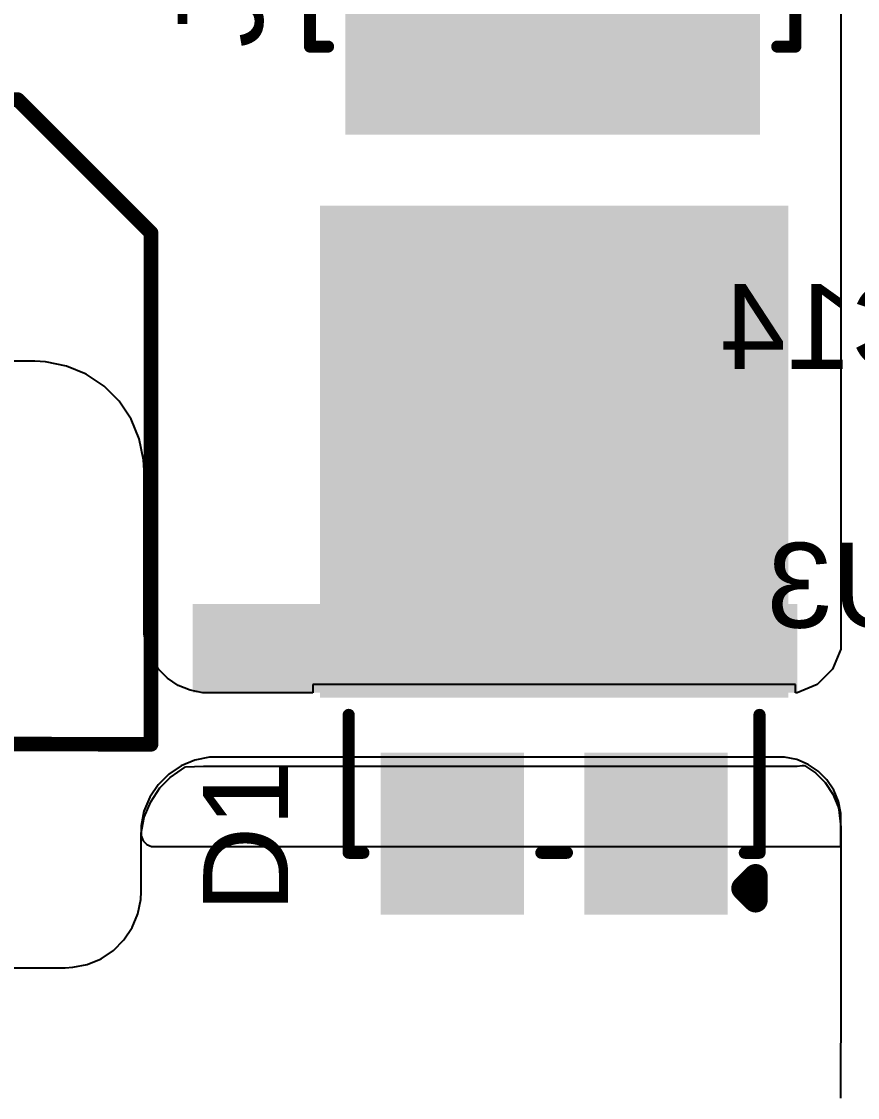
# Model space of a CAD drawing. Header units: inches. Extents: x 0 to 11.2, y -0.2 to 5.5.
# Drawn here: x 0.7095 to 1.054, y 1.5865 to 2.0301 of the extents above; entities that cross this region are included whole.
import ezdxf

# ---------------------------------------------------------------- set-up
doc = ezdxf.new("R2010")
doc.units = ezdxf.units.IN
doc.header["$MEASUREMENT"] = 0
for name, color, linetype in [('Bottom Overlay', 54, 'Continuous'), ('Top Layer', 1, 'Continuous'), ('Top Overlay', 2, 'Continuous'), ('Top Paste', 8, 'Continuous'), ('Top Solder', 216, 'Continuous')]:
    doc.layers.add(name, color=color, linetype=linetype)
doc.styles.add('Arial', font='', dxfattribs={"height": 0.2})
doc.styles.get('Arial').set_extended_font_data('Arial')

# ---------------------------------------------------------------- blocks, each defined once
blk = doc.blocks.new('01550900M_8')
at = {"layer": 'Top Layer'}
blk.add_hatch(color=1, dxfattribs=at).paths.add_polyline_path([(-0.23425, 0.08346), (-0.06496, 0.08346), (-0.06496, -0.08346), (-0.23425, -0.08346)])
at = {"layer": 'Top Paste'}
blk.add_hatch(color=8, dxfattribs=at).paths.add_polyline_path([(-0.23425, 0.08346), (-0.06496, 0.08346), (-0.06496, -0.08346), (-0.23425, -0.08346)])
at = {"layer": 'Top Solder'}
blk.add_hatch(color=216, dxfattribs=at).paths.add_polyline_path([(-0.23625, 0.08546), (-0.06296, 0.08546), (-0.06296, -0.08546), (-0.23625, -0.08546)])
at = {"layer": 'Top Overlay'}
for points in [[(-0.2, 0.1, 0.005, 0.005, 0), (-0.2, 0.09256, 0.005, 0.005, 0)], [(-0.2, 0.1, 0.005, 0.005, 0), (0.2, 0.1, 0.005, 0.005, 0)], [(-0.2, -0.09256, 0.005, 0.005, 0), (-0.2, -0.1, 0.005, 0.005, 0)], [(-0.2, -0.1, 0.005, 0.005, 0), (0.2, -0.1, 0.005, 0.005, 0)]]:
    blk.add_lwpolyline(points, format="xyseb", dxfattribs=at)
for points in [[(-0.20125, 0.1, 0.0025, 0.0025, 1), (-0.19875, 0.1, 0.0025, 0.0025, 1)], [(-0.20125, 0.1, 0.0025, 0.0025, 1), (-0.19875, 0.1, 0.0025, 0.0025, 1)], [(-0.20125, 0.09256, 0.0025, 0.0025, 1), (-0.19875, 0.09256, 0.0025, 0.0025, 1)], [(-0.20125, -0.09256, 0.0025, 0.0025, 1), (-0.19875, -0.09256, 0.0025, 0.0025, 1)], [(-0.20125, -0.1, 0.0025, 0.0025, 1), (-0.19875, -0.1, 0.0025, 0.0025, 1)], [(-0.20125, -0.1, 0.0025, 0.0025, 1), (-0.19875, -0.1, 0.0025, 0.0025, 1)]]:
    blk.add_lwpolyline(points, format="xyseb", close=True, dxfattribs=at)
blk = doc.blocks.new('TO_277A_57')
at = {"layer": 'Top Layer'}
for points in [[(-0.17815, 0.09449), (0.02067, 0.09449), (0.02067, -0.09449), (-0.17815, -0.09449)], [(0.04724, 0.06949), (0.11024, 0.06949), (0.11024, 0.01437), (0.04724, 0.01437)], [(0.04724, -0.01437), (0.11024, -0.01437), (0.11024, -0.06949), (0.04724, -0.06949)]]:
    blk.add_hatch(color=1, dxfattribs=at).paths.add_polyline_path(points)
at = {"layer": 'Top Paste'}
for points in [[(-0.17815, 0.09449), (0.02067, 0.09449), (0.02067, -0.09449), (-0.17815, -0.09449)], [(0.04724, 0.06949), (0.11024, 0.06949), (0.11024, 0.01437), (0.04724, 0.01437)], [(0.04724, -0.01437), (0.11024, -0.01437), (0.11024, -0.06949), (0.04724, -0.06949)]]:
    blk.add_hatch(color=8, dxfattribs=at).paths.add_polyline_path(points)
at = {"layer": 'Top Solder'}
for points in [[(-0.18012, 0.09646), (0.02264, 0.09646), (0.02264, -0.09646), (-0.18012, -0.09646)], [(0.04528, 0.07146), (0.1122, 0.07146), (0.1122, 0.0124), (0.04528, 0.0124)], [(0.04528, -0.0124), (0.1122, -0.0124), (0.1122, -0.07146), (0.04528, -0.07146)]]:
    blk.add_hatch(color=216, dxfattribs=at).paths.add_polyline_path(points)
at = {"layer": 'Top Overlay'}
for points in [[(0.08662, 0.08464, 0.005, 0.005, 0), (0.02977, 0.08464, 0.005, 0.005, 0)], [(0.08662, 0.07859, 0.005, 0.005, 0), (0.08662, 0.08464, 0.005, 0.005, 0)], [(0.10626, 0.083, 0.01, 0.01, 0), (0.09626, 0.083, 0.01, 0.01, 0)], [(0.10126, 0.078, 0.01, 0.01, 0), (0.09626, 0.083, 0.01, 0.01, 0)], [(0.10126, 0.078, 0.01, 0.01, 0), (0.10626, 0.083, 0.01, 0.01, 0)], [(0.08662, -0.00527, 0.005, 0.005, 0), (0.08662, 0.00527, 0.005, 0.005, 0)], [(0.08662, -0.08465, 0.005, 0.005, 0), (0.08662, -0.07859, 0.005, 0.005, 0)], [(0.08662, -0.08465, 0.005, 0.005, 0), (0.02977, -0.08465, 0.005, 0.005, 0)]]:
    blk.add_lwpolyline(points, format="xyseb", dxfattribs=at)
for points in [[(0.02852, 0.08464, 0.0025, 0.0025, 1), (0.03102, 0.08464, 0.0025, 0.0025, 1)], [(0.08537, 0.08464, 0.0025, 0.0025, 1), (0.08787, 0.08464, 0.0025, 0.0025, 1)], [(0.08537, 0.08464, 0.0025, 0.0025, 1), (0.08787, 0.08464, 0.0025, 0.0025, 1)], [(0.09376, 0.083, 0.005, 0.005, 1), (0.09876, 0.083, 0.005, 0.005, 1)], [(0.09376, 0.083, 0.005, 0.005, 1), (0.09876, 0.083, 0.005, 0.005, 1)], [(0.10376, 0.083, 0.005, 0.005, 1), (0.10876, 0.083, 0.005, 0.005, 1)], [(0.10376, 0.083, 0.005, 0.005, 1), (0.10876, 0.083, 0.005, 0.005, 1)], [(0.08537, 0.07859, 0.0025, 0.0025, 1), (0.08787, 0.07859, 0.0025, 0.0025, 1)], [(0.09876, 0.078, 0.005, 0.005, 1), (0.10376, 0.078, 0.005, 0.005, 1)], [(0.09876, 0.078, 0.005, 0.005, 1), (0.10376, 0.078, 0.005, 0.005, 1)], [(0.08537, 0.00527, 0.0025, 0.0025, 1), (0.08787, 0.00527, 0.0025, 0.0025, 1)], [(0.08537, -0.00527, 0.0025, 0.0025, 1), (0.08787, -0.00527, 0.0025, 0.0025, 1)], [(0.08537, -0.07859, 0.0025, 0.0025, 1), (0.08787, -0.07859, 0.0025, 0.0025, 1)], [(0.02852, -0.08465, 0.0025, 0.0025, 1), (0.03102, -0.08465, 0.0025, 0.0025, 1)], [(0.08537, -0.08465, 0.0025, 0.0025, 1), (0.08787, -0.08465, 0.0025, 0.0025, 1)], [(0.08537, -0.08465, 0.0025, 0.0025, 1), (0.08787, -0.08465, 0.0025, 0.0025, 1)]]:
    blk.add_lwpolyline(points, format="xyseb", close=True, dxfattribs=at)
blk = doc.blocks.new('EEEFK1E680P_76')
at = {"layer": 'Top Layer'}
for points in [[(-0.17402, 0.02362), (-0.03622, 0.02362), (-0.03622, -0.02362), (-0.17402, -0.02362)], [(0.03622, 0.02362), (0.17402, 0.02362), (0.17402, -0.02362), (0.03622, -0.02362)]]:
    blk.add_hatch(color=1, dxfattribs=at).paths.add_polyline_path(points)
at = {"layer": 'Top Paste'}
for points in [[(-0.17402, 0.02362), (-0.03622, 0.02362), (-0.03622, -0.02362), (-0.17402, -0.02362)], [(0.03622, 0.02362), (0.17402, 0.02362), (0.17402, -0.02362), (0.03622, -0.02362)]]:
    blk.add_hatch(color=8, dxfattribs=at).paths.add_polyline_path(points)
at = {"layer": 'Top Solder'}
for points in [[(-0.17602, 0.02562), (-0.03422, 0.02562), (-0.03422, -0.02562), (-0.17602, -0.02562)], [(0.03422, 0.02562), (0.17602, 0.02562), (0.17602, -0.02562), (0.03422, -0.02562)]]:
    blk.add_hatch(color=216, dxfattribs=at).paths.add_polyline_path(points)
at = {"layer": 'Top Overlay'}
for points in [[(-0.13292, 0.07795, 0.006, 0.006, 0), (-0.07795, 0.13292, 0.006, 0.006, 0)], [(0.13292, 0.13292, 0.006, 0.006, 0), (-0.07795, 0.13292, 0.006, 0.006, 0)], [(0.13266, 0.02786, 0.006, 0.006, 0), (0.13292, 0.13292, 0.006, 0.006, 0)], [(-0.13292, 0.027, 0.006, 0.006, 0), (-0.13292, 0.07795, 0.006, 0.006, 0)], [(-0.15812, 0.0315, 0.005, 0.005, 0), (-0.15812, 0.0545, 0.005, 0.005, 0)], [(-0.14662, 0.043, 0.005, 0.005, 0), (-0.16962, 0.043, 0.005, 0.005, 0)], [(-0.1329, -0.078, 0.006, 0.006, 0), (-0.13237, -0.027, 0.006, 0.006, 0)], [(0.1329, -0.1329, 0.006, 0.006, 0), (0.13211, -0.0291, 0.006, 0.006, 0)], [(-0.078, -0.1329, 0.006, 0.006, 0), (-0.1329, -0.078, 0.006, 0.006, 0)], [(0.1329, -0.1329, 0.006, 0.006, 0), (-0.078, -0.1329, 0.006, 0.006, 0)]]:
    blk.add_lwpolyline(points, format="xyseb", dxfattribs=at)
for points in [[(-0.07945, 0.13292, 0.003, 0.003, 1), (-0.07645, 0.13292, 0.003, 0.003, 1)], [(-0.07945, 0.13292, 0.003, 0.003, 1), (-0.07645, 0.13292, 0.003, 0.003, 1)], [(0.13142, 0.13292, 0.003, 0.003, 1), (0.13442, 0.13292, 0.003, 0.003, 1)], [(0.13142, 0.13292, 0.003, 0.003, 1), (0.13442, 0.13292, 0.003, 0.003, 1)], [(-0.13442, 0.07795, 0.003, 0.003, 1), (-0.13142, 0.07795, 0.003, 0.003, 1)], [(-0.13442, 0.07795, 0.003, 0.003, 1), (-0.13142, 0.07795, 0.003, 0.003, 1)], [(-0.15937, 0.0545, 0.0025, 0.0025, 1), (-0.15687, 0.0545, 0.0025, 0.0025, 1)], [(-0.17087, 0.043, 0.0025, 0.0025, 1), (-0.16837, 0.043, 0.0025, 0.0025, 1)], [(-0.14787, 0.043, 0.0025, 0.0025, 1), (-0.14537, 0.043, 0.0025, 0.0025, 1)], [(-0.15937, 0.0315, 0.0025, 0.0025, 1), (-0.15687, 0.0315, 0.0025, 0.0025, 1)], [(-0.13442, 0.027, 0.003, 0.003, 1), (-0.13142, 0.027, 0.003, 0.003, 1)], [(0.13116, 0.02786, 0.003, 0.003, 1), (0.13416, 0.02786, 0.003, 0.003, 1)], [(-0.13387, -0.027, 0.003, 0.003, 1), (-0.13087, -0.027, 0.003, 0.003, 1)], [(0.13061, -0.0291, 0.003, 0.003, 1), (0.13361, -0.0291, 0.003, 0.003, 1)], [(-0.1344, -0.078, 0.003, 0.003, 1), (-0.1314, -0.078, 0.003, 0.003, 1)], [(-0.1344, -0.078, 0.003, 0.003, 1), (-0.1314, -0.078, 0.003, 0.003, 1)], [(-0.0795, -0.1329, 0.003, 0.003, 1), (-0.0765, -0.1329, 0.003, 0.003, 1)], [(-0.0795, -0.1329, 0.003, 0.003, 1), (-0.0765, -0.1329, 0.003, 0.003, 1)], [(0.1314, -0.1329, 0.003, 0.003, 1), (0.1344, -0.1329, 0.003, 0.003, 1)], [(0.1314, -0.1329, 0.003, 0.003, 1), (0.1344, -0.1329, 0.003, 0.003, 1)]]:
    blk.add_lwpolyline(points, format="xyseb", close=True, dxfattribs=at)

msp = doc.modelspace()

# ---------------------------------------------------------------- hatches: boundary and pattern name
at = {"layer": 'Top Layer'}
msp.add_hatch(color=1, dxfattribs=at).paths.add_polyline_path([(0.78, 1.75333), (1.02922, 1.75333), (1.02922, 1.79), (0.78, 1.79)])

# ---------------------------------------------------------------- linework, layer by layer
for p, q in [((1.04716, 2.21594), (1.04716, 1.77573)), ((0.715, 1.89), (0.30669, 1.89)), ((0.71941, 1.88978), (0.715, 1.89)), ((0.72806, 1.88806), (0.71941, 1.88978)), ((0.73621, 1.88469), (0.72806, 1.88806)), ((0.74355, 1.87979), (0.73621, 1.88469)), ((0.74979, 1.87355), (0.74355, 1.87979)), ((0.75469, 1.86621), (0.74979, 1.87355)), ((0.75806, 1.85806), (0.75469, 1.86621)), ((0.75978, 1.84941), (0.75806, 1.85806)), ((0.76, 1.845), (0.75978, 1.84941)), ((0.76, 1.78017), (0.76, 1.845)), ((0.76, 1.845), (0.76, 1.845)), ((0.76, 1.77753), (0.76, 1.78017)), ((0.76103, 1.77234), (0.76, 1.77753)), ((1.04716, 1.77573), (1.04716, 1.77127)), ((0.76305, 1.76746), (0.76103, 1.77234)), ((1.04716, 1.77127), (1.04375, 1.76304)), ((0.76599, 1.76306), (0.76305, 1.76746)), ((0.76973, 1.75932), (0.76599, 1.76306)), ((1.04375, 1.76304), (1.03745, 1.75674)), ((0.77413, 1.75638), (0.76973, 1.75932)), ((1.02849, 1.75676), (0.82951, 1.75676)), ((0.82951, 1.75676), (0.82951, 1.75333)), ((1.02849, 1.75333), (1.02849, 1.75676)), ((1.03745, 1.75674), (1.02922, 1.75333)), ((0.77901, 1.75436), (0.77413, 1.75638)), ((0.7842, 1.75333), (0.77901, 1.75436)), ((0.78552, 1.75333), (0.7842, 1.75333)), ((0.7842, 1.75333), (0.7842, 1.75333)), ((0.7842, 1.75333), (0.7842, 1.75333)), ((0.78596, 1.75333), (0.78552, 1.75333)), ((0.78552, 1.75333), (0.78552, 1.75333)), ((0.78552, 1.75333), (0.78552, 1.75333)), ((0.78552, 1.75333), (0.78552, 1.75333)), ((0.78684, 1.75333), (0.78596, 1.75333)), ((0.82951, 1.75333), (0.78684, 1.75333)), ((0.78684, 1.75333), (0.78684, 1.75333)), ((1.02922, 1.75333), (1.02849, 1.75333)), ((0.78705, 1.72676), (0.781, 1.72555)), ((0.79014, 1.72676), (0.78705, 1.72676)), ((1.02146, 1.72676), (0.79014, 1.72676)), ((1.02399, 1.72676), (1.02146, 1.72676)), ((1.02146, 1.72676), (1.02146, 1.72676)), ((1.02146, 1.72676), (1.02146, 1.72676)), ((1.02896, 1.72577), (1.02399, 1.72676)), ((1.03364, 1.72383), (1.02896, 1.72577)), ((0.77529, 1.72319), (0.77016, 1.71976)), ((0.77082, 1.71841), (0.77709, 1.7228)), ((0.781, 1.72555), (0.77529, 1.72319)), ((0.77709, 1.7228), (0.78448, 1.72307)), ((0.77709, 1.7228), (0.77709, 1.7228)), ((0.78448, 1.72307), (0.78552, 1.72307)), ((0.78552, 1.72307), (1.02922, 1.72307)), ((1.02922, 1.72307), (1.03119, 1.72333)), ((1.03119, 1.72333), (1.03219, 1.72333)), ((1.03219, 1.72333), (1.0367, 1.72031)), ((1.03785, 1.72102), (1.03364, 1.72383)), ((0.77016, 1.71976), (0.76579, 1.71539)), ((0.76655, 1.71415), (0.77082, 1.71841)), ((1.0367, 1.72031), (1.04072, 1.7163)), ((1.04143, 1.71744), (1.03785, 1.72102)), ((1.04424, 1.71323), (1.04143, 1.71744)), ((0.76579, 1.71539), (0.76236, 1.71025)), ((0.76275, 1.70845), (0.76655, 1.71415)), ((1.04072, 1.7163), (1.04388, 1.71157)), ((1.04618, 1.70855), (1.04424, 1.71323)), ((0.76236, 1.71025), (0.75999, 1.70455)), ((0.76013, 1.70212), (0.76275, 1.70845)), ((1.04388, 1.71157), (1.04605, 1.70632)), ((1.04716, 1.70359), (1.04618, 1.70855)), ((0.75999, 1.70455), (0.75879, 1.69849)), ((1.04605, 1.70632), (1.04627, 1.70525)), ((1.04627, 1.70525), (1.04716, 1.6979)), ((1.04716, 1.70105), (1.04716, 1.70359)), ((0.75879, 1.6954), (0.76013, 1.70212)), ((1.04716, 1.69), (1.04716, 1.70105)), ((0.75879, 1.69849), (0.75879, 1.6954)), ((0.75879, 1.6954), (0.75879, 1.69433)), ((0.75879, 1.69198), (0.75879, 1.6954)), ((1.04716, 1.6979), (1.04716, 1.6979)), ((1.04716, 1.6979), (1.04716, 1.6979)), ((1.04716, 1.6979), (1.04716, 1.6979)), ((1.04716, 1.6979), (1.04716, 1.62882)), ((0.75879, 1.69433), (0.75961, 1.69234)), ((0.75879, 1.67124), (0.75879, 1.69198)), ((0.75961, 1.69234), (0.76113, 1.69082)), ((0.76113, 1.69082), (0.76312, 1.69)), ((0.76312, 1.69), (0.76419, 1.69)), ((0.76419, 1.69), (0.76419, 1.69)), ((0.76419, 1.69), (1.04716, 1.69)), ((0.75744, 1.66217), (0.75864, 1.66817)), ((0.75864, 1.66817), (0.75879, 1.67124)), ((0.7551, 1.65651), (0.75744, 1.66217)), ((0.7517, 1.65142), (0.7551, 1.65651)), ((0.74737, 1.64709), (0.7517, 1.65142)), ((0.74228, 1.64369), (0.74737, 1.64709)), ((0.73662, 1.64135), (0.74228, 1.64369)), ((0.47251, 1.64), (0.72755, 1.64)), ((0.72755, 1.64), (0.73061, 1.64015)), ((0.73061, 1.64015), (0.73662, 1.64135)), ((1.04716, 1.62882), (1.04698, 1.5891)), ((1.04698, 1.5891), (1.04698, 1.58624))]:
    msp.add_line(p, q, dxfattribs=at)

# ---------------------------------------------------------------- block references
for name, p, rotation in [('01550900M_8', (0.9284, 2.21976), 90), ('EEEFK1E680P_76', (0.63, 1.865), 270), ('TO_277A_57', (0.929, 1.774), 270)]:
    msp.add_blockref(name, p, dxfattribs=dict(rotation=rotation))

# ---------------------------------------------------------------- texts
at = {"layer": 'Bottom Overlay', "style": 'Arial', "text_generation_flag": 2}
for s, p in [('C14', (1.08694, 1.88683)), ('U3', (1.07908, 1.78019))]:
    msp.add_text(s, height=0.035, dxfattribs=at).set_placement(p)
at = {"layer": 'Top Overlay', "style": 'Arial'}
for s, p in [('J1', (0.80893, 2.01928)), ('D1', (0.81936, 1.66284))]:
    msp.add_text(s, height=0.035, rotation=90, dxfattribs=at).set_placement(p)

doc.saveas('drawing.dxf')
